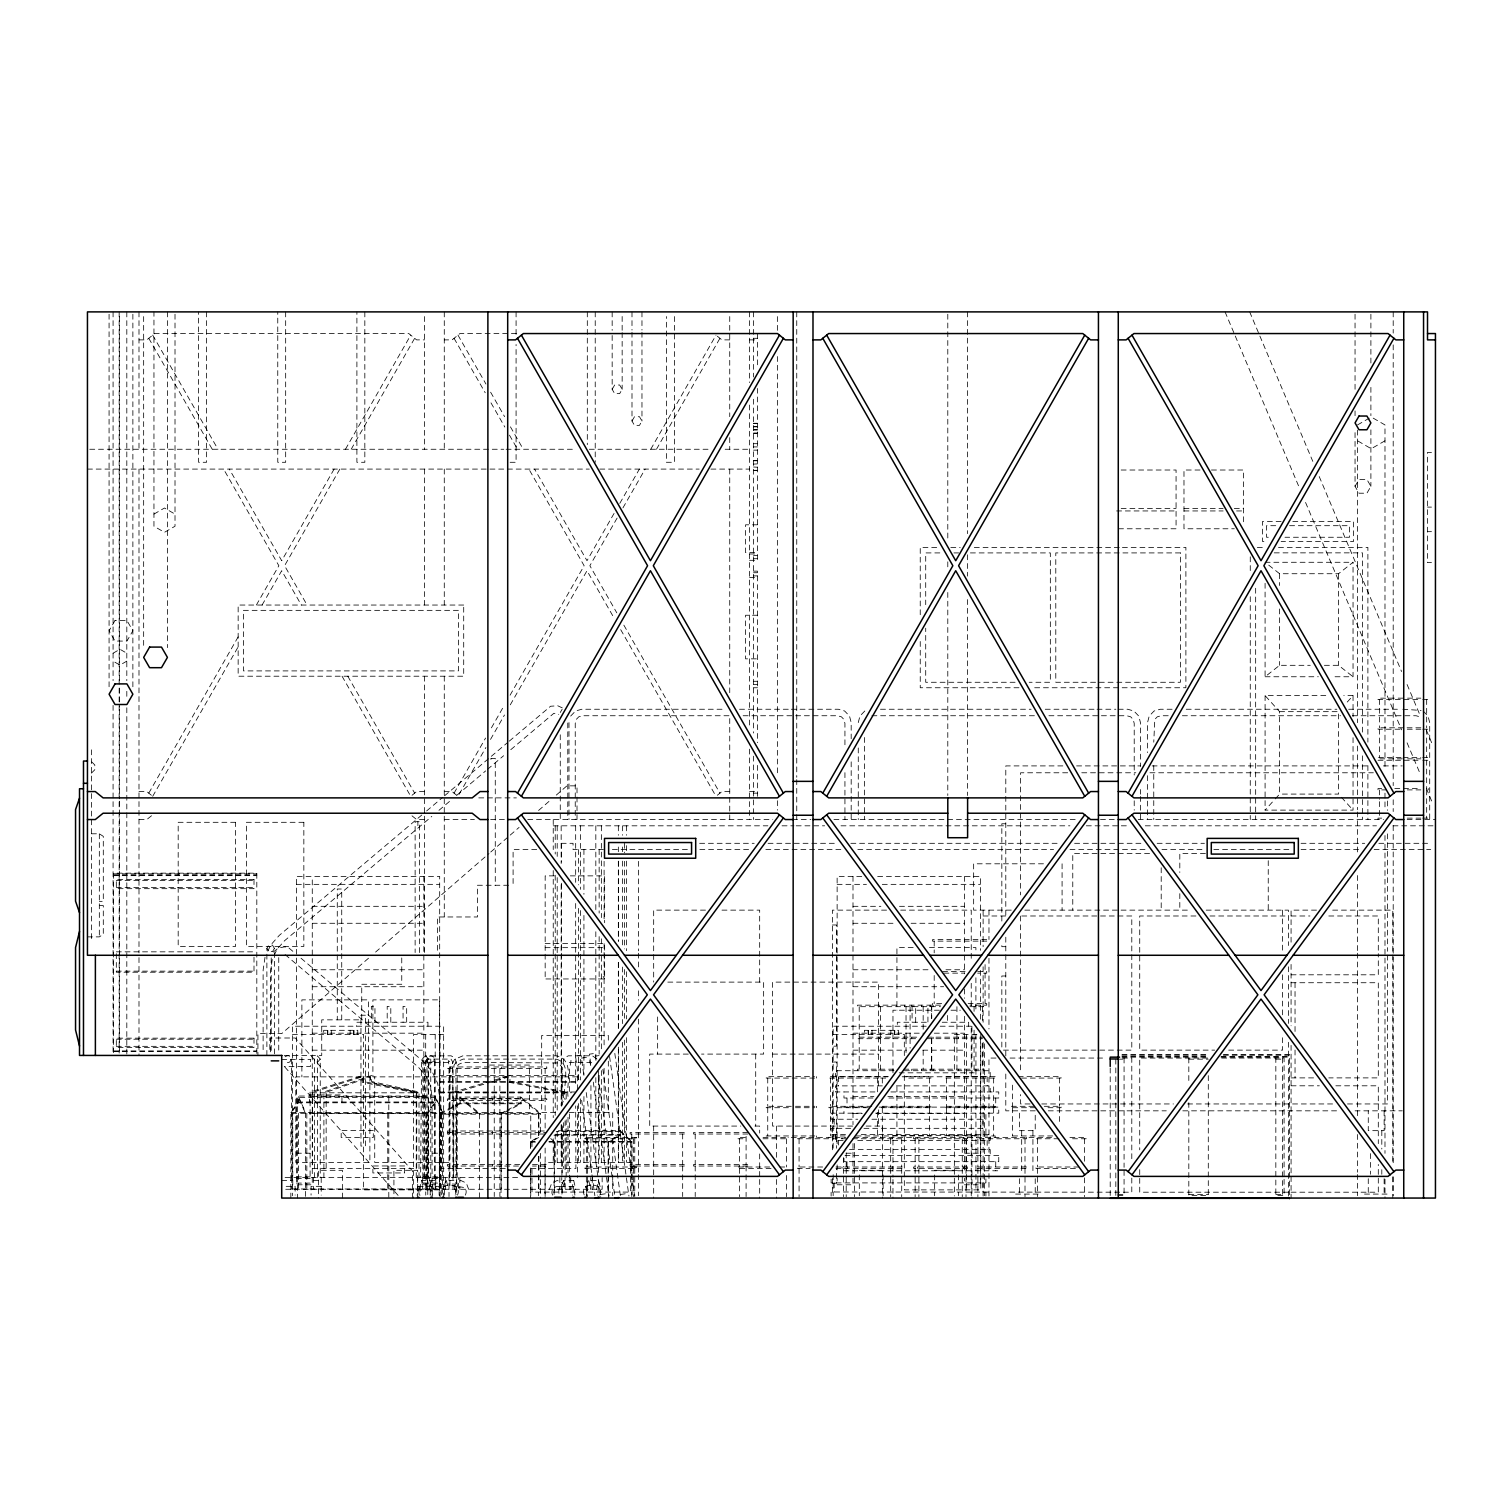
<?xml version="1.0" encoding="UTF-8"?>
<svg xmlns="http://www.w3.org/2000/svg" width="1511" height="1511" viewBox="0 0 1511 1511"><rect width="100%" height="100%" fill="white"/><g stroke="black" fill="none" stroke-linecap="round" stroke-linejoin="round"><path stroke-width="0.75" stroke-dasharray="5 3.75" d="M419.435 1189.27L421.456 1180.488L435.791 1180.488M419.303 1195.125L418.131 1186.343L416.979 1195.125M432.543 1195.125L431.372 1186.343L430.219 1195.125L430.219 1177.56M444.272 1195.125L444.989 1183.056L446.406 1180.488L456.341 1180.488L458.362 1189.27L458.362 1177.56M454.32 1189.27L456.341 1180.488M457.512 1195.125C463.31 1181.678 436.15 1181.678 441.93 1195.125M571.687 1189.27L573.708 1180.488L563.773 1180.488L562.338 1183.056L561.639 1195.125C564.547 1185.549 556.766 1184.756 559.297 1195.125M574.879 1195.125L574.048 1186.551L560.468 1186.343M586.589 1195.125L587.307 1183.056L588.742 1180.488L598.658 1180.488L600.698 1189.27M596.637 1189.27L598.658 1180.488M599.829 1195.125C605.628 1181.678 578.467 1181.678 584.266 1195.125M314.534 1177.56L314.534 1059.098L317.386 1055.811L320.238 1059.098L320.238 1177.56M320.238 1059.098L317.386 1062.384L314.534 1059.098M422.816 1177.56L422.816 1059.098L425.649 1055.811L428.501 1059.098L428.501 1177.56M428.501 1059.098L425.649 1062.384L422.816 1059.098M265.011 957.294L263.122 970.175L263.122 1053.129M272.263 959.466L270.62 970.723L270.62 1055.433M285.088 1056.775C292.832 1051.675 292.832 1066.52 285.088 1061.421M426.99 1177.56L426.99 1059.098C427.084 1054.791 434.431 1054.791 434.526 1059.098L434.526 1177.56M434.526 1059.098C434.431 1063.385 427.084 1063.385 426.99 1059.098L451.015 1059.098L452.658 1061.95L453.394 1177.56M858.267 722.579L859.929 716.063L864.802 711.001M465.331 1195.125C470.412 1184.322 451.203 1184.322 456.303 1195.125M549.437 1189.27L551.723 1183.056L557.257 1180.488L562.791 1183.056L565.076 1189.27L565.076 1177.56M267.825 951.212L270.658 945.112L279.289 935.366L424.818 812.465M274.171 955.386L277.004 949.267L284.54 940.749L431.787 816.412M148.777 793.143L238.152 636.886M256.36 605.042L278.855 565.718L223.59 469.09M334.12 469.09L281.707 560.713L229.313 469.09M345.452 449.258L410.728 335.14M152.705 796.297L238.152 646.897M262.083 605.042L281.707 570.724L301.35 605.042M339.843 469.09L284.578 565.718L307.073 605.042M351.194 449.258L414.656 338.294M454.055 793.143L485.579 738.048M491.415 727.849L504.24 705.391M510.076 695.192L584.134 565.718L528.869 469.09M614.052 513.438L587.005 560.713L534.592 469.09M619.812 503.352L639.399 469.09M650.75 449.258L716.025 335.14M459.136 794.276L485.881 747.529M490.527 739.408L504.466 715.005M510.284 704.844L587.005 570.724L613.73 617.47M617.111 518.065L589.857 565.718L616.809 612.843M622.948 507.866L645.14 469.09M656.473 449.258L719.935 338.294M266.88 1055.433L266.88 948.379L268.75 945.13L272.509 945.13L274.379 948.379L274.379 1055.433M274.379 948.379L272.509 951.628L268.75 951.628L266.88 948.379M612.163 389.309L614.656 385.003L619.661 385.003L622.154 389.309L619.661 393.634L614.656 393.634L612.163 389.309L612.163 332.59M631.995 421.04L634.488 416.715L639.474 416.715L641.967 421.04L639.474 425.365L634.488 425.365L631.995 421.04L631.995 332.288M560.26 712.493L562.149 709.245M545.169 943.431L604.646 943.431L604.646 978.958L545.169 978.958L546.661 976.37M1355.046 486.334L1359.012 479.478L1366.926 479.478L1370.893 486.334L1366.926 493.209L1359.012 493.209L1355.046 486.334L1355.046 429.804M290.849 1198.053L290.849 1112.493L298.215 1101.991L298.215 1096.042L305.581 1112.493L305.581 1198.053M427.915 1113.305L435.281 1102.784L435.281 1097.364L297.573 1097.364M1347.245 702.048L1353.044 695.627L1343.789 695.627M1353.044 737.689L1353.044 810.123L1265.085 810.123L1273.792 800.49M1275.246 798.903L1279.609 794.087L1279.609 711.662L1265.085 695.627L1327.583 695.627M570.667 716.063L575.54 711.001L581.792 709.245L725.393 709.245M273.264 952.062L278.213 948.077L284.446 946.868L288.412 947.567L293.814 952.138M91.415 773.141L94.796 769.76L94.796 764.963L91.415 761.582M490.811 759.259L491.755 758.39M368.514 958.22L281.707 1033.618L257.928 1033.618L257.928 1055.433M375.597 952.062L488.978 853.564M490.754 852.015L508.451 836.641M510.227 835.092L519.085 827.405M538.577 810.463L549.211 801.227M556.294 795.088L566.927 785.852L577.013 785.852L577.013 794.824M426.612 810.954L442.78 797.298M444.574 795.768L489.507 757.842M491.302 756.312L507.469 742.656M509.264 741.145L550.59 706.241L557.748 705.769L563.509 708.451M438.964 810.33L449.73 801.246M456.926 795.183L485.654 770.912M487.449 769.401L503.597 755.746M510.775 749.683L553.876 713.286L558.768 714.344M151.516 815.751L146.813 819.548L138.993 819.548M412.05 795.258L416.602 791.556L424.44 791.556M717.328 795.258L721.899 791.556L729.737 791.556M1268.73 565.133L1279.609 573.727L1338.538 573.727L1353.044 562.281L1353.044 676.758L1332.211 676.758M1265.085 583.303L1265.085 676.758L1279.609 665.312L1310.245 665.312M427.027 1059.098L425.29 1061.912L424.383 1068.957L424.383 1177.56M87.449 936.877L99.329 936.877L103.296 934.289L103.296 905.58L99.329 905.58M530.531 1148.643L530.531 1141.598L538.388 1136.971M538.596 1137.5L530.739 1142.127L535.366 1142.127M558.352 1130.738L620.247 1130.738L620.247 1134.648L608.461 1141.598L608.461 1198.053M608.669 1142.127L620.454 1135.177L620.454 1131.607L556.275 1131.607M153.952 514.099L164.472 508.017L175.012 514.099M113.079 653.224L119.936 649.258L126.811 653.224M126.811 661.138L119.936 665.104L113.079 661.138M1357.52 424.931L1369.287 418.15M1384.983 440.796L1371.251 448.729L1357.52 440.796M456.341 1186.343L455.17 1195.125M573.708 1186.343L572.537 1195.125M598.658 1186.343L597.506 1195.125M440.079 1113.361L459.835 1102.954L520.785 1102.954L520.785 1097.062L459.835 1097.062L459.835 1102.954M460.194 1103.748L440.438 1114.155L540.201 1114.155L521.144 1098.365L460.194 1098.365L460.194 1103.748L521.144 1103.748L521.144 1098.365M504.976 1111.284L501.029 1113.361L501.029 1198.053M506.959 1110.226L520.785 1102.954M505.335 1112.077L521.144 1103.748M507.715 1076.21L453.753 1092L453.753 1177.56M508.961 1076.852L454.773 1092.812M581.452 1058.116L589.8 1056.945M595.353 1056.095L599.055 1055.585M600.377 1194.502L608.725 1193.35M620.228 1194.502L628.557 1193.35M516.403 333.553L459.93 333.553L452.11 339.881L444.272 339.881M753.517 338.294L757.483 338.294M138.993 339.881L146.813 339.881L154.651 333.553L408.782 333.553L416.602 339.881L424.44 339.881M729.737 339.881L721.899 339.881L717.328 336.197M749.55 339.881L757.483 339.881M753.517 423.269L757.483 423.269M753.517 423.514L757.483 423.514M753.517 426.612L757.483 426.612M753.517 426.857L757.483 426.857M753.517 429.728L757.483 429.728M753.517 429.974L757.483 429.974M753.517 433.071L757.483 433.071M753.517 433.317L757.483 433.317M753.517 443.686L757.483 443.686M753.517 446.916L757.483 446.916M89.753 449.258L503.786 449.258M506.091 449.258L575.804 449.258M589.271 449.258L709.622 449.258M725.148 449.258L749.55 449.258M753.517 450.146L757.483 450.146M1431.484 452.375L1427.517 452.375L1427.517 562.621L1431.484 562.621M753.517 460.534L757.483 460.534M753.517 460.779L757.483 460.779M510.132 462.29L516.082 462.29L516.082 344.489M753.517 464.123L757.483 463.877M753.517 466.993L757.483 467.239M87.449 469.09L589.328 469.09M599.81 469.09L699.177 469.09M710.925 469.09L749.55 469.09M1121.162 470.015L1176.068 470.015L1176.068 528.774L1116.591 528.774M1199.998 470.015L1183.982 470.015L1183.982 528.774L1234.317 528.774M1211.444 470.015L1243.459 470.015L1243.459 524.317M753.517 470.318L757.483 470.318M753.517 470.582L757.483 470.582M1427.517 507.11L1431.484 507.11M1121.162 508.527L1176.068 508.527M1183.982 508.527L1223.136 508.527M1234.317 508.527L1243.459 508.527M1116.591 510.945L1176.068 510.945M1183.982 510.945L1223.136 510.945M1236.602 510.945L1243.459 510.945M1281.12 521.559L1262.422 521.559L1262.422 541.391L1267.087 541.391M1292.812 521.559L1353.61 521.559L1353.61 541.391L1281.12 541.391M757.483 524.808L745.584 524.808L745.584 552.554L757.483 552.554M1275.756 525.696L1266.558 525.696L1266.558 537.255L1271.167 537.255M1289.582 525.696L1349.474 525.696L1349.474 537.255L1284.973 537.255M1427.517 531.664L1431.484 531.664M936.707 547.435L920.237 547.435L920.237 615.26M950.797 547.435L960.203 547.435M974.312 547.435L1120.067 547.435M1122.409 547.435L1185.889 547.435L1185.889 687.751L1033.09 687.751M1257.322 547.435L1264.367 547.435M1278.495 547.435L1367.889 547.435L1367.889 742.128M1274.245 552.856L1362.469 552.856L1362.469 732.212M939.823 552.913L925.714 552.913L925.714 604.664M953.932 552.913L958.635 552.913M970.402 552.913L1050.334 552.913L1050.334 682.273L1029.18 682.273M749.55 553.97L757.483 553.97M753.517 555.538L757.483 555.538M753.517 558.711L757.483 558.711M749.55 560.298L757.483 560.298L757.483 388.478M1265.085 562.281L1353.044 562.281M753.517 571.139L757.483 571.139L757.483 742.656M753.517 572.726L757.483 572.726M753.517 575.899L757.483 575.899M749.55 577.466L757.483 577.466M757.483 615.241L745.584 615.241L745.584 658.853L757.483 658.853M1324.391 665.312L1338.538 665.312L1353.044 676.758M1265.085 676.758L1318.329 676.758M753.517 681.291L757.483 681.291M1015.071 682.273L925.714 682.273L925.714 628.179M753.517 684.521L757.483 684.521M753.517 687.751L757.483 687.751M1018.981 687.751L920.237 687.751L920.237 640.985M1403.115 698.158L1378.013 698.158L1378.013 699.555L1420.85 699.555M1407.553 698.158L1420.85 698.158M1422.701 699.555L1428.216 699.555L1428.216 698.158M739.521 709.245L788.95 709.245M791.311 709.245L838.378 709.245L844.63 711.001L849.503 716.063L851.184 722.579L851.184 738.747M880.479 709.245L1031.125 709.245M1045.253 709.245L1094.701 709.245M1097.043 709.245L1115.873 709.245M1118.234 709.245L1127.659 709.245L1133.892 711.001L1138.765 716.063L1140.446 722.579L1140.446 766.436M1172.083 709.245L1160.316 709.245L1154.083 711.001L1149.21 716.063L1147.529 722.579L1147.529 752.591M1186.211 709.245L1336.876 709.245M1348.643 709.245L1400.433 709.245M1402.794 709.245L1421.077 710.416M1279.609 711.662L1338.538 711.662L1338.538 794.087L1279.609 794.087M728.963 715.742L582.604 715.742L578.77 716.818L576.258 719.425L575.238 723.429L575.238 819.548M743.129 715.742L837.566 715.742L841.4 716.818L843.912 719.425L844.932 723.429L844.932 746.868M871.885 715.742L1034.771 715.742M1048.917 715.742L1126.828 715.742L1130.662 716.818L1133.174 719.425L1134.213 723.429L1134.213 775.011M1168.23 715.742L1161.147 715.742L1157.294 716.818L1154.801 719.425L1153.762 742.184M1182.395 715.742L1340.559 715.742M1352.364 715.742L1416.09 715.742L1419.924 716.818M1420.85 727.792L1378.013 727.792L1378.013 729.209L1403.115 729.209M1407.27 729.209L1420.85 729.209M1422.701 729.209L1428.216 729.209L1428.216 727.792M1401.037 757.427L1378.013 757.427L1378.013 758.843L1403.115 758.843M1403.115 757.427L1420.85 757.427M1422.701 757.427L1428.216 757.427L1428.216 760.26L1422.701 760.26M490.811 758.39L495.268 758.39L495.268 885.257M1407.553 758.843L1420.85 758.843M1378.013 760.26L1420.85 760.26M1062.8 765.907L1005.797 765.907L1005.797 916.535M1076.606 765.907L1140.597 765.907M1152.119 765.907L1369.268 765.907M1383.396 765.907L1402.265 765.907M1067.654 772.782L1020.624 772.782L1020.624 894.928M1081.763 772.782L1135.838 772.782M1149.947 772.782L1373.348 772.782M1381.696 788.496L1378.013 788.496L1378.013 789.894L1386.456 789.894M1394.785 788.496L1420.85 788.496M1407.27 789.894L1420.85 789.894M138.993 791.556L146.813 791.556L151.383 795.258M444.272 791.556L452.11 791.556L456.681 795.258M749.55 791.556L757.483 791.556M753.517 793.143L757.483 793.143M478.76 797.884L516.403 797.884M1381.696 818.131L1378.013 818.131L1378.013 819.548M1407.27 818.131L1420.85 818.131M1422.701 818.131L1428.216 818.131L1428.216 819.548M424.44 819.548L416.602 819.548L411.917 815.751M444.272 819.548L474.397 819.548M490.641 819.548L504.542 819.548M527.736 819.548L772.744 819.548M792.501 819.548L810.859 819.548M833.94 819.548L1076.909 819.548M1100.48 819.548L1117.007 819.548M1138.236 819.548L1383.547 819.548M1407.138 819.548L1435.45 819.548M1005.797 823.778L1001.831 823.778L1001.831 921.786M553.234 825.818L767.89 825.818M782.037 825.818L793.974 825.818M796.184 825.818L824.647 825.818M841.004 825.818L1069.901 825.818M1086.333 825.818L1128.868 825.818M1145.3 825.818L1376.483 825.818M1392.991 825.818L1435.45 825.818M91.415 833.789L99.329 833.789L103.296 836.357L103.296 901.349L99.329 901.349M561.167 843.308L573.047 843.308L573.047 849.579L603.456 849.579M699.65 843.308L754.197 843.308M768.041 843.308L836.716 843.308M850.844 843.308L1060.646 843.308M1074.623 843.308L1143.147 843.308M1157.162 843.308L1204.437 843.308M1301.028 843.308L1364.735 843.308M1378.844 843.308L1430.728 843.308M536.707 849.579L513.098 849.579L513.098 885.257M612.389 849.579L690.565 849.579M699.839 849.579L749.494 849.579M765.85 849.579L841.419 849.579M857.814 849.579L1053.583 849.579M1069.996 849.579L1145.508 849.579M1161.959 849.579L1204.437 849.579M1213.824 849.579L1291.659 849.579M1301.065 849.579L1360.013 849.579M1374.141 849.579L1430.728 849.579M1149.569 853.621L1072.772 853.621L1072.772 910.132M1205.419 853.621L1179.808 853.621L1179.808 872.451M1043.459 863.801L973.651 863.801L973.651 910.132L1011.293 910.132M113.495 873.849L256.813 873.849M113.495 874.926L256.813 874.926M113.495 875.643L256.813 875.643M554.329 875.87L545.169 875.87L545.169 978.958M570.327 875.87L604.646 875.87L604.646 922.73M861.742 876.418L837.132 876.418L837.132 1143.808M877.664 876.418L980.412 876.418L980.412 950.325M116.309 880.497L253.999 880.497M296.402 884.351L439.682 884.351M837.132 884.351L866.445 884.351M882.273 884.351L980.412 884.351M508.64 885.257L477.438 885.257L477.438 916.969L437.416 916.969L437.416 952.553M116.309 887.599L253.999 887.599M312.267 906.317L423.835 906.317M852.997 906.317L880.894 906.317M899.479 906.317L964.566 906.317M705.486 910.132L653.677 910.132L653.677 982.112M721.975 910.132L759.674 910.132L759.674 982.112M886.56 910.132L832.467 910.132L832.467 1153.214M900.669 910.132L971.233 910.132L971.233 962.054M1024.836 910.132L1189.78 910.132M1206.212 910.132L1288.411 910.132L1288.411 945.527M1316.497 910.132L1291.074 910.132L1291.074 943.166M1332.683 910.132L1392.802 910.132L1392.802 1162.658M983.113 915.987L1007.705 915.987M1021.757 915.987L1131.796 915.987L1131.796 1050.126L1003.021 1050.126M1195.919 915.987L1139.728 915.987L1139.728 1050.126L1214.655 1050.126M1209.971 915.987L1288.411 915.987M1291.074 915.987L1309.924 915.987M1328.792 915.987L1378.296 915.987L1378.296 951.269M312.267 923.278L423.835 923.278M852.997 923.278L894.833 923.278M911.095 923.278L964.566 923.278M832.467 924.978L836.433 924.978L836.433 1046.16L832.467 1046.16M1005.797 946.679L1001.831 946.679L1001.831 942.033M913.192 947.605L896.93 947.605L896.93 1010.217M929.454 947.605L975.898 947.605L975.898 952.232M545.169 947.661L604.646 947.661M116.309 951.836L253.999 951.836M312.267 969.76L423.835 969.76M852.997 969.76L929.699 969.76M945.962 969.76L964.566 969.76M116.309 971.139L253.999 971.139M942.6 971.63L966.039 971.63M977.636 971.63L986.74 971.63L986.74 973.141L977.636 973.141M943.903 973.141L964.15 973.141M1291.074 974.803L1378.296 974.803L1378.296 953.63M1005.797 975.993L1001.831 975.993L1001.831 1049.163M667.805 982.112L763.641 982.112L763.641 1054.092L701.52 1054.092M1291.074 982.736L1378.296 982.736L1378.296 1077.891L1328.792 1077.891M312.267 986.721L423.835 986.721M852.997 986.721L943.638 986.721M941.655 1003.644L932.533 1003.644L932.533 1005.155M968.154 1003.644L986.74 1003.644L986.74 1005.155L969.949 1005.155M940.484 1005.155L857.549 1005.155L857.549 1006.685L940.484 1006.685M969.949 1006.685L984.284 1006.685L984.284 1005.155M939.408 1010.217L892.963 1010.217L892.963 1072.829M951.023 1010.217L960.316 1010.217M926.356 1022.248L897.307 1022.248L897.307 1026.215M942.222 1022.248L968.664 1022.248L968.664 1026.215M926.224 1026.215L833.165 1026.215L833.165 1151.306M940.182 1026.215L971.365 1026.215M312.267 1033.184L423.835 1033.184M852.997 1033.184L920.407 1033.184M934.346 1033.184L964.566 1033.184M292.435 1034.393L363.584 1034.393L363.584 1189.875L440.06 1189.875M443.648 1034.393L413.617 1034.393L413.617 1198.053M833.165 1034.393L904.315 1034.393L904.315 1055.603M976.88 1034.393L954.348 1034.393L954.348 1196.013M916.705 1037.169L857.549 1037.169L857.549 1038.699L916.705 1038.699M927.206 1037.169L984.284 1037.169M927.206 1038.699L982.622 1038.699M116.309 1039.228L253.999 1039.228M116.309 1046.33L253.999 1046.33M312.267 1050.164L423.835 1050.164M852.997 1050.164L906.449 1050.164M922.73 1050.164L964.566 1050.164M1228.707 1050.126L1282.556 1050.126L1282.556 1036.017M113.495 1050.919L256.813 1050.919M113.495 1051.637L256.813 1051.637M688.26 1054.092L649.711 1054.092L649.711 1126.073L740.824 1126.073M772.612 1054.092L878.609 1054.092M1121.993 1054.451L1209.253 1054.451M1223.4 1054.451L1289.431 1054.451L1289.431 1199.111M1121.993 1055.226L1209.253 1055.226M1223.4 1055.226L1289.431 1055.226M284.238 1055.433L321.73 1055.433L321.73 1019.849L361.733 1019.849L361.733 984.265L401.756 984.265L401.756 957.086M1121.993 1056.378L1209.253 1056.378M1221.039 1056.378L1289.431 1056.378M1121.993 1057.152L1209.253 1057.152M1221.039 1057.152L1289.431 1057.152M995.995 1058.059L988.968 1058.059L988.968 1198.053M1010.047 1058.059L1106.052 1058.059M1122.427 1058.059L1131.796 1058.059L1131.796 1159.258M1207.629 1058.059L1139.728 1058.059L1139.728 1149.852M1221.681 1058.059L1284.086 1058.002L1284.086 1195.56L1275.832 1195.56L1275.832 1058.002M1117.876 1059.154L1124.071 1059.154M1188.817 1059.154L1208.29 1059.154M1275.832 1059.154L1284.086 1059.154M281.707 1059.4L310.624 1059.4L310.624 1066.388L284.295 1066.388M832.467 1062.025L836.433 1062.025L836.433 1148.247M489.526 1065.066L529.417 1065.066L529.417 1112.493M489.356 1066.955L447.35 1066.955L447.35 1068.485L546.793 1068.485L546.793 1066.955L492.586 1066.955L492.586 1068.485M893.643 1069.184L857.549 1069.184L857.549 1070.713M903.824 1069.184L984.284 1069.184M894.04 1070.713L835.413 1070.713L835.413 1076.776L888.015 1076.776M904.39 1070.713L990.196 1070.713L990.196 1076.776L902.18 1076.776M899.253 1072.829L975.898 1072.829M791.292 1076.663L766.19 1076.663L766.19 1078.08L814.845 1078.08M795.73 1076.663L814.542 1076.663M888.128 1076.663L880.762 1076.663L880.762 1078.08L888.128 1078.08M905.863 1076.663L930.965 1076.663L930.965 1078.08L905.863 1078.08M1018.225 1076.663L1061.062 1076.663L1061.062 1078.08L1019.321 1078.08M577.523 1076.852L372.896 1076.871L372.896 999.866L439.569 999.866L439.569 1076.871M1291.074 1077.891L1314.646 1077.891M439.323 1081.479L577.523 1081.479M439.323 1082.292L577.523 1082.292M1291.074 1085.805L1319.349 1085.805M1335.856 1085.805L1378.296 1085.805L1378.296 1143.638M882.311 1085.88L835.413 1085.88L835.413 1091.943L876.814 1091.943M896.382 1085.88L990.196 1085.88L990.196 1091.943M439.323 1092L575.181 1092M890.886 1091.943L998.752 1091.943L998.752 1098.006L887.127 1098.006M439.323 1092.717L570.497 1092.717M439.323 1092.812L571.271 1092.812M312.267 1096.627L423.835 1096.627M852.997 1096.627L873.906 1096.627M887.864 1096.627L964.566 1096.627M872.98 1098.006L843.969 1098.006L843.969 1091.943M297.573 1101.991L435.149 1101.991L427.783 1112.493L427.783 1198.053M297.573 1102.784L435.281 1102.784M1030.03 1103.955L1020.624 1103.955L1020.624 1094.55M1041.778 1103.955L1173.461 1103.955M1187.57 1103.955L1333.363 1103.955M1347.491 1103.955L1387.457 1103.955L1387.457 953.63M791.292 1106.298L766.19 1106.298L766.19 1107.714L791.292 1107.714M795.466 1106.298L814.845 1106.298M871.771 1106.298L828.935 1106.298L828.935 1107.714L869.562 1107.714M1033.883 1106.298L1010.878 1106.298L1010.878 1107.714L1035.979 1107.714M1044.29 1106.298L1061.062 1106.298L1061.062 1107.714L1046.386 1107.714M865.897 1107.11L843.969 1107.11L843.969 1113.173M879.156 1107.11L998.752 1107.11L998.752 1113.173L875.681 1113.173M795.466 1107.714L814.845 1107.714M1035.224 1110.831L1005.797 1110.831L1005.797 1073.301M1048.275 1110.831L1166.284 1110.831M1182.792 1110.831L1338.557 1110.831M1355.065 1110.831L1402.265 1110.831M290.849 1112.493L442.515 1112.493L442.515 1198.053M555.462 1112.493L538.634 1112.493L538.634 1135.63M569.25 1112.493L612.71 1112.493L612.71 1172.63M861.61 1113.173L831.126 1113.173L831.126 1119.235L857.757 1119.235M540.541 1132.173L540.541 1113.361L290.981 1113.305L298.347 1102.784L298.347 1097.364L305.449 1113.305M312.267 1113.588L423.835 1113.588M852.997 1113.588L862.29 1113.588M876.229 1113.588L964.566 1113.588M871.923 1119.235L985.909 1119.235L985.909 1113.173M754.952 1126.073L759.674 1126.073L759.674 1133.042M852.695 1126.073L772.612 1126.073L772.612 982.112L878.609 982.112L878.609 1088.921M866.086 1126.073L882.575 1126.073L882.575 1177.163M850.674 1128.32L831.126 1128.32L831.126 1134.383L847.142 1134.383M863.952 1128.32L985.909 1128.32L985.909 1134.383M447.35 1132.513L546.793 1132.513M747.756 1132.513L693.549 1132.513L693.549 1134.024L747.756 1134.024M544.81 1134.024L447.35 1134.024L447.35 1130.983L545.131 1130.983L545.131 1100.499M861.213 1134.383L990.196 1134.383L990.196 1140.446L856.51 1140.446M556.067 1134.648L620.247 1134.648M553.989 1135.177L620.454 1135.177M975.898 1135.441L892.963 1135.441L892.963 1177.182M814.845 1135.951L766.19 1135.951L766.19 1137.367M845.159 1135.951L828.935 1135.951L828.935 1137.367M856.114 1135.951L879.119 1135.951L879.119 1137.367M1052.619 1135.951L1010.878 1135.951L1010.878 1137.367M745.301 1137.367L737.954 1137.367L737.954 1138.765L746.377 1138.765M763.036 1137.367L789.082 1137.367M791.292 1137.367L845.896 1137.367M854.036 1137.367L1054.395 1137.367M1069.92 1137.367L1086.145 1137.367L1086.145 1138.765L1069.372 1138.765M763.036 1138.765L788.138 1138.765L788.138 1137.367M846.198 1138.765L797.544 1138.765L797.544 1137.367M852.544 1138.765L903.238 1138.765L903.238 1137.367M1058.965 1138.765L1035.942 1138.765L1035.942 1137.367M843.157 1140.446L835.413 1140.446L835.413 1134.383M530.531 1141.598L535.121 1141.598M548.871 1141.598L632.014 1141.598L632.014 1198.053M549.079 1142.127L631.806 1142.127M849.484 1149.55L990.196 1149.55L990.196 1155.613M296.402 1153.214L312.267 1153.214M423.835 1153.214L439.682 1153.214M846.198 1153.214L852.997 1153.214M964.566 1153.214L980.412 1153.214M448.786 1162.431L374.728 1162.431L374.728 1076.871M632.259 1162.375L545.037 1162.375L545.037 1198.053M519.69 1164.528L447.35 1164.528L447.35 1166.039L519.69 1166.039M532.476 1164.528L546.793 1164.528L546.793 1166.039L532.476 1166.039M769.685 1167.002L737.954 1167.002L737.954 1168.419L771.365 1168.419M779.695 1167.002L788.138 1167.002M822.645 1167.002L797.544 1167.002L797.544 1168.419L810.142 1168.419M835.942 1167.002L903.238 1167.002L903.238 1168.419L835.942 1168.419M1078.797 1167.002L1035.942 1167.002L1035.942 1168.419L1078.797 1168.419M505.316 1168.494L440.929 1168.494L440.929 1092.812M530.928 1168.494L575.918 1168.494L575.672 1105.901M859.306 1170.307L883.104 1170.307M934.648 1170.307L958.427 1170.307M843.969 1170.779L998.752 1170.779M296.402 1176.88L312.267 1176.88M423.835 1176.88L439.682 1176.88M285.088 1177.56L520.351 1177.56M296.402 1178.58L312.267 1178.58M423.835 1178.58L439.682 1178.58M281.707 1180.488L291.755 1180.488M313.589 1180.488L321.201 1180.488M296.402 1183.094L312.267 1183.094M423.835 1183.094L439.682 1183.094M832.467 1183.207L836.433 1183.207L836.433 1169.231M286.183 1186.343L295.117 1186.343L295.117 1195.125M321.201 1186.343L311.058 1186.343L311.058 1195.125M418.131 1186.343L439.134 1186.343L439.134 1195.125M285.73 1189.27L602.152 1189.27L602.152 1177.56M1288.411 1192.198L1139.728 1192.198L1139.728 1168.664M1291.074 1192.198L1378.296 1192.198L1378.296 1164.452M1015.619 1194.087L1038.982 1194.087M1364.527 1194.087L1387.872 1194.087M1117.876 1194.408L1124.071 1194.408M1188.817 1194.408L1208.29 1194.408M1275.832 1194.408L1284.086 1194.408M1117.876 1195.56L1124.071 1195.56L1124.071 1169.684M508.961 1082.292L565.171 1092.812M415.298 1092.812L362.224 1082.292L362.224 1076.852L311.058 1092.812L418.169 1092.812L370.611 1082.292L370.611 1076.852L324.752 1092.812M585.418 1186.343L586.589 1189.27M443.101 1186.343L444.272 1189.27M1373.216 418.15L1384.983 424.931L1384.983 769.741M520.785 1097.062L540.541 1113.361M459.835 1097.062L479.61 1113.361L479.61 1198.053M460.194 1098.365L479.251 1114.155M301.01 958.22L423.401 1061.572L432.033 1071.318L437.699 1083.5L439.569 1096.382L439.569 1195.749M285.126 954.612L418.15 1066.955L425.686 1075.473L430.427 1085.672L432.07 1096.929L432.07 1198.053M620.247 1130.738L632.014 1141.598M620.454 1131.607L631.806 1142.07M550.722 1138.482L554.103 1141.598L554.103 1195.711M1423.154 711.001L1428.027 716.063L1429.708 722.579L1429.708 819.548M1341.428 797.298L1353.044 810.123M284.805 1066.974L400.434 1198.053M603.153 976.37L604.646 978.958M457.984 335.14L485.956 384.04M490.622 392.199L504.598 416.658M510.435 426.839L523.259 449.258M623.854 625.138L719.935 793.143M454.055 338.294L485.22 392.766M490.981 402.851L504.844 427.065M509.453 435.13L517.536 449.258M620.7 629.653L714.854 794.276M152.705 335.14L217.962 449.258M347.776 676.21L414.656 793.143M148.777 338.294L212.239 449.258M342.053 676.21L409.575 794.276M588.742 1180.488L590.763 1189.27L590.763 1177.56M573.708 1180.488L575.729 1189.27M563.773 1180.488L565.794 1189.27M446.406 1180.488L448.427 1189.27M421.456 1180.488L423.477 1189.27M442.515 1112.493L435.149 1096.042L297.573 1096.042L297.573 1198.053M435.281 1097.364L442.383 1113.305M1249.673 311.889L1312.813 461.384M1319.216 476.551L1401.585 671.526M1407.081 684.521L1419.887 714.873M1426.29 730.021L1431.786 743.015M1225.062 311.889L1299.158 487.297M1305.561 502.464L1401.604 729.851M1407.081 742.826L1419.906 773.16M1426.308 788.308L1431.786 801.302M596.883 1059.022L592.406 1055.811L568.268 1055.811L564.056 1058.248L561.922 1068.825L561.922 1105.844M552.743 1195.125C548.984 1189.289 558.447 1182.452 561.771 1189.27L561.752 1177.56M468.637 1189.27L466.332 1183.056L460.817 1180.488L455.283 1183.056L452.998 1189.27L452.998 1068.957L454.15 1065.085L456.435 1061.912L463.159 1059.098L555.84 1059.098C573.368 1062.951 561.658 1088.014 565.076 1099.649M590.725 1065.519L589.554 1060.646L592.255 1062.384L568.419 1062.384L571.082 1060.628L569.496 1069.108L569.496 1095.041M614.807 1053.394L634.507 1195.352M609.575 1056.491L628.954 1196.126M602.851 1069.297L620.605 1197.298M595.938 1060.382L594.975 1053.394L589.403 1054.168L591.084 1066.199M598.205 1076.663L614.731 1195.73M593.294 1082.103L609.103 1196.126M583.699 1074.283L581.074 1055.32L575.502 1056.095L579.053 1081.706M586.23 1092.566L600.774 1197.298M581.641 1100.31L591.651 1172.46M591.972 1174.784L594.881 1195.73M433.411 1189.27L431.372 1180.488L429.351 1189.27L429.351 1177.56M1428.216 788.496L1428.216 789.894M1426.667 699.555L1426.667 727.792M1426.667 729.209L1426.667 757.427M1426.667 760.26L1426.667 788.496M1426.667 789.894L1426.667 818.131M1393.199 311.889L1393.199 333.1M1393.199 344.886L1393.199 785.607M1393.199 799.753L1393.199 811.539M1393.199 825.686L1393.199 1162.715M1393.199 1176.842L1393.199 1195.711M1392.802 1176.823L1392.802 1198.053M1387.457 800.981L1387.457 810.368M1387.457 833.864L1387.457 951.288M1384.983 793.124L1384.983 809.745M1384.983 835.507L1384.983 1153.346M1384.983 1179.222L1384.983 1198.053M1384.133 1110.831L1384.133 1130.662L1368.267 1130.662L1368.267 1110.831M1384.133 1178.674L1384.133 1194.087M1381.81 1130.662L1381.81 1149.021M1381.81 1169.684L1381.81 1174.274M1379.562 699.555L1379.562 727.792M1379.562 729.209L1379.562 757.427M1379.562 789.894L1379.562 799.319M1379.562 801.661L1379.562 818.131M1370.893 314.25L1370.893 363.773M1370.893 387.364L1370.893 415.657M1370.893 429.804L1370.893 486.334M1370.571 1153.611L1370.571 1174.274M1368.267 1178.674L1368.267 1194.087M1367.889 765.586L1367.889 819.548M1362.469 755.821L1362.469 819.548M1357.52 430.144L1357.52 722.674M1357.52 746.037L1357.52 809.745M1357.52 811.955L1357.52 854.452M1357.52 875.53L1357.52 950.948M1357.52 953.214L1357.52 1115.685M1357.52 1134.497L1357.52 1172.177M1357.52 1174.519L1357.52 1195.711M1355.046 314.25L1355.046 392.067M1355.046 410.935L1355.046 415.657M1353.044 695.627L1353.044 716.648M1338.538 573.727L1338.538 665.312M1295.04 982.736L1295.04 1031.465M1295.04 1050.032L1295.04 1077.891M1291.074 964.415L1291.074 1025.78M1291.074 1045.385L1291.074 1198.053M1288.411 966.776L1288.411 1023.419M1288.411 1042.288L1288.411 1198.053M1282.556 910.132L1282.556 951.288M1282.556 974.822L1282.556 1017.186M1282.556 1058.059L1282.556 1198.053M1279.609 573.727L1279.609 585.475M1279.609 608.952L1279.609 665.312M1268.239 860.684L1268.239 910.132M1265.085 695.627L1265.085 810.123M1255.66 588.251L1255.66 819.548M1250.258 556.822L1250.258 573.236M1250.258 596.694L1250.258 819.548M1208.29 1075.624L1208.29 1195.56L1188.817 1195.56L1188.817 1102.69M1188.817 1058.002L1188.817 1082.669M1179.808 893.643L1179.808 910.132M1161.203 867.748L1161.203 910.132M1153.762 765.624L1153.762 819.548M1147.529 775.672L1147.529 798.771M1147.529 801.076L1147.529 819.548M1140.446 789.535L1140.446 794.144M1140.446 796.467L1140.446 819.548M1134.213 800.792L1134.213 810.16M1131.796 1178.089L1131.796 1192.198L831.126 1191.99L831.126 1196.032M1124.071 1058.002L1124.071 1167.342M1115.817 1059.154L1115.817 1195.56M1110.207 1068.013L1110.207 1198.336M1084.596 1138.765L1084.596 1164.66M1084.596 1177.824L1084.596 1196.655M1062.082 863.801L1062.082 910.132M1059.532 1078.08L1059.532 1106.298M1059.532 1107.714L1059.532 1124.184M1037.49 1138.765L1037.49 1167.002M1037.49 1168.419L1037.49 1196.655M1035.224 1115.25L1035.224 1130.662L1019.377 1130.662L1019.377 1110.831M1035.224 1178.674L1035.224 1194.087M1032.92 1130.662L1032.92 1174.274M1026.536 1137.367L1026.536 1138.765L976.352 1138.765L976.352 1137.367M1025.006 1138.765L1025.006 1167.002M1025.006 1168.419L1025.006 1196.655M1021.682 1130.662L1021.682 1174.274M1020.624 916.063L1020.624 1073.414M1019.377 1178.674L1019.377 1194.087M1012.408 1085.125L1012.408 1106.298M1012.408 1107.714L1012.408 1135.951M1005.797 937.198L1005.797 1059.249M995.73 1098.006L995.73 1107.11M995.73 1161.676L995.73 1170.779M995.182 1137.367L995.182 1135.951L944.998 1135.951L944.998 1137.367M993.652 1078.08L993.652 1106.298M993.652 1107.714L993.652 1135.951M988.968 910.132L988.968 939.521M988.968 958.352L988.968 1028.953M987.155 1076.776L987.155 1085.88M987.155 1140.446L987.155 1149.55M985.909 1178.863L985.909 1182.905L831.126 1182.905L831.126 1176.842M985.909 1191.99L985.909 1196.032M985.078 964.585L985.078 971.63M985.078 973.141L985.078 1003.644M984.379 1043.742L984.379 1172.347M984.379 1174.519L984.379 1195.73M983.113 910.132L983.113 946.679M983.113 966.776L983.113 1022.229M983.113 1042.288L983.113 1198.053M982.887 1119.235L982.887 1128.32M982.887 1182.905L982.887 1191.99M982.622 1006.685L982.622 1020.756M982.622 1043.383L982.622 1069.184M980.79 1034.393L980.79 1189.875L904.315 1189.875L904.315 1074.453M980.412 970.402L980.412 1021.002M980.412 1037.981L980.412 1173.669M980.412 1178.24L980.412 1184.794L964.566 1184.794L964.566 1178.24M977.881 1138.765L977.881 1167.002M977.881 1168.419L977.881 1196.655M975.898 977.749L975.898 1010.217M975.936 1034.393L975.936 1189.875M975.709 1005.155L975.709 1006.685M975.709 1037.169L975.709 1038.699M975.709 1069.184L975.709 1070.713M974.066 1006.685L974.066 1011.369M974.066 1030.143L974.066 1037.169M974.066 1038.699L974.066 1069.184M971.932 1026.441L971.932 1072.829M971.932 1135.441L971.932 1177.182M971.932 1179.505L971.932 1198.053M971.233 983.302L971.233 1006.893M971.233 1028.141L971.233 1172.102M971.233 1174.463L971.233 1195.692M967.607 311.889L967.607 533.647M967.607 554.764L967.607 576.125M967.607 599.565L967.607 795.523M967.55 1137.367L967.55 1138.765L913.607 1138.765L913.607 1137.367M966.417 1034.393L966.417 1189.875M966.02 1138.765L966.02 1167.002M966.02 1168.419L966.02 1196.655M964.566 876.418L964.566 973.877M964.566 989.044L964.566 998.337M964.566 1016.299L964.566 1173.669M963.791 1137.367L963.791 1138.765M963.791 1167.002L963.791 1168.419M962.261 1138.765L962.261 1167.002M962.261 1168.419L962.261 1196.655M958.597 1037.169L958.597 1038.699M958.597 1069.184L958.597 1070.713M958.427 1174.935L958.427 1195.749M956.935 1006.685L956.935 1037.169M956.935 1038.699L956.935 1069.184M947.794 314.25L947.794 538.369M947.794 561.828L947.794 569.043M947.794 592.482L947.794 795.523M947.397 1015.449L947.397 1022.248M946.528 1078.08L946.528 1106.298M946.528 1107.714L946.528 1135.951M934.648 1174.935L934.648 1195.749M934.195 941.126L934.195 952.855M934.195 975.483L934.195 1003.644M933.156 1005.155L933.156 1006.685M933.156 1037.169L933.156 1038.699M933.156 1069.184L933.156 1070.713M931.739 1006.685L931.739 1018.414M931.739 1038.699L931.739 1069.184M931.513 1018.414L931.55 1006.383L927.924 1006.383L927.924 1022.248M931.513 1038.699L931.513 1069.184M930.965 1137.367L930.965 1135.951L880.762 1135.951L880.762 1137.367M930.077 1005.155L930.077 1006.685M930.077 1069.184L930.077 1070.713M929.416 1078.08L929.416 1106.298M929.416 1107.714L929.416 1135.951M923.164 1006.685L923.164 1034.827M923.164 1050.428L923.164 1069.184M921.502 1005.155L921.502 1006.685M921.502 1069.184L921.502 1070.713M918.896 1138.765L918.896 1167.002M918.896 1168.419L918.896 1196.655M917.366 1137.367L917.366 1138.765M917.366 1167.002L917.366 1168.419M915.685 1022.248L915.685 1006.383L912.077 1006.383L912.077 1022.248M915.137 1138.765L915.137 1167.002M915.137 1168.419L915.137 1196.655M911.756 1005.155L911.756 1006.685M911.756 1037.169L911.756 1038.699M911.756 1069.184L911.756 1070.713M910.094 1006.685L910.094 1037.169M910.094 1038.699L910.094 1048.086M906.033 1006.685L906.033 1037.169M906.033 1038.699L906.033 1052.77M904.39 1005.155L904.39 1006.685M901.708 1138.765L901.708 1167.002M901.708 1168.419L901.708 1196.655M898.497 1034.393L898.497 1030.313L864.405 1030.313L864.405 1034.393M896.93 1086.749L896.93 1135.441M894.776 1030.313L894.776 1034.393M894.323 1030.313L894.323 1034.393M892.963 1179.505L892.963 1198.053M892.227 1137.367L892.227 1138.765M892.227 1167.002L892.227 1168.419M890.867 1030.313L890.867 1034.393M890.678 1138.765L890.678 1167.002M890.678 1168.419L890.678 1196.655M883.104 1174.935L883.104 1195.749M882.575 1179.487L882.575 1198.053M882.311 1078.08L882.311 1085.125M882.311 1107.714L882.311 1135.951M880.611 1006.685L880.611 1037.169M880.611 1038.699L880.611 1069.184M878.968 1005.155L878.968 1006.685M878.968 1037.169L878.968 1038.699M878.968 1069.184L878.968 1070.713M878.609 1109.83L878.609 1126.073M877.589 1078.08L877.589 1092.189M877.589 1112.417L877.589 1135.951M872.017 1030.313L872.017 1034.393M868.561 1030.313L868.561 1034.393M868.107 1030.313L868.107 1034.393M864.5 737.5L864.5 819.548M859.306 1174.935L859.306 1195.749M859.211 1006.685L859.211 1037.169M859.211 1038.699L859.211 1069.184M858.267 747.964L858.267 798.771M858.267 801.076L858.267 819.548M854.584 1143.487L854.584 1167.002M854.584 1168.419L854.584 1196.655M852.997 876.418L852.997 1124.675M852.997 1143.544L852.997 1173.669M852.997 1178.24L852.997 1184.794L837.132 1184.794L837.132 1178.24M851.184 761.827L851.184 794.144M851.184 796.467L851.184 819.548M847.728 1167.002L847.728 1168.419M847.01 1098.006L847.01 1107.11M847.01 1161.676L847.01 1170.779M846.198 1152.893L846.198 1167.002M846.198 1168.419L846.198 1196.655M844.932 772.669L844.932 819.548M843.572 1157.596L843.572 1167.002M843.572 1168.419L843.572 1196.655M842.024 1137.367L842.024 1138.765M842.024 1167.002L842.024 1168.419M838.435 1076.776L838.435 1085.88M838.435 1140.446L838.435 1144.998M837.132 1164.924L837.132 1173.669M834.166 1119.235L834.166 1128.32M834.166 1182.905L834.166 1191.99M833.165 1174.689L833.165 1195.73M832.467 1178.542L832.467 1195.692M830.464 1078.08L830.464 1106.298M830.464 1107.714L830.464 1135.951M816.393 1076.663L816.393 1078.08M816.393 1106.298L816.393 1107.714M816.393 1135.951L816.393 1137.367M799.073 1138.765L799.073 1167.002M799.073 1168.419L799.073 1196.655M796.75 311.889L796.75 777.24M796.75 779.6L796.75 819.548M786.608 1138.765L786.608 1167.002M786.608 1175.482L786.608 1196.655M777.372 316.592L777.372 330.701M777.372 356.539L777.372 774.897M777.372 800.736L777.372 810.142M776.578 1126.073L776.578 1158.578M776.578 1179.487L776.578 1198.053M767.739 1078.08L767.739 1106.298M767.739 1107.714L767.739 1135.951M759.674 1153.951L759.674 1177.163M759.674 1179.487L759.674 1198.053M757.483 333.553L757.483 366.606M757.483 765.416L757.483 796.297M755.708 1054.092L755.708 1126.073M753.517 311.889L753.517 376.994M753.517 399.244L753.517 733.043M753.517 756.161L753.517 819.548M749.55 311.889L749.55 382.585M749.55 405.024L749.55 726.375M749.55 749.116L749.55 819.548M746.094 1136.385L746.094 1164.528M746.094 1166.039L746.094 1196.542M739.483 1138.765L739.483 1167.002M739.483 1168.419L739.483 1196.655M729.737 316.554L729.737 416.677M729.737 437.623L729.737 449.258M729.737 469.09L729.737 692.699M729.737 718.594L729.737 819.548M695.211 1134.024L695.211 1164.528M695.211 1166.039L695.211 1196.542M682.67 1134.024L682.67 1164.528M682.67 1166.039L682.67 1196.542M674.378 316.554L674.378 462.29L666.445 462.29L666.445 316.554M657.644 1016.941L657.644 1054.092M653.677 1126.073L653.677 1177.163M653.677 1179.487L653.677 1198.053M641.967 311.889L641.967 330.021M641.967 332.288L641.967 421.04M638.549 861.346L638.549 950.835M638.549 953.177L638.549 969.665M638.549 990.857L638.549 1000.263M638.549 1019.113L638.549 1172.158M638.549 1174.519L638.549 1195.711M634.998 1137.367L634.998 1138.765M634.998 1167.002L634.998 1168.419M634.752 1138.765L634.752 1167.002M634.752 1168.419L634.752 1196.655M633.468 1138.765L633.468 1167.002M633.468 1168.419L633.468 1196.655M631.995 311.889L631.995 330.021M631.787 1134.024L631.787 1164.528M631.787 1166.039L631.787 1196.542M630.559 1142.127L630.559 1192.085L531.985 1192.085L531.985 1167.096M626.536 825.818L626.536 835.243M626.536 845.65L626.536 852.695M626.536 861.119L626.536 950.702M626.536 971.743L626.536 1018.905M626.536 1037.641L626.536 1162.375M624.553 843.308L624.553 852.695M624.553 861.327L624.553 948.889M624.553 969.514L624.553 1021.606M624.553 1040.078L624.553 1162.375M622.57 825.818L622.57 835.243M622.57 847.01L622.57 851.713M622.57 861.119L622.57 945.999M622.57 967.04L622.57 1023.608M622.57 1042.344L622.57 1162.375M622.154 316.498L622.154 330.305M622.154 332.59L622.154 389.309M618.603 861.327L618.603 941.296M618.603 962.469L618.603 1028.311M618.603 1047.142L618.603 1162.375M618.339 825.818L618.339 835.243M618.339 847.01L618.339 851.713M618.339 861.119L618.339 941.145M618.339 962.318L618.339 1028.236M618.339 1049.408L618.339 1162.375M612.71 1174.935L612.71 1195.749M612.163 311.889L612.163 330.305M608.329 1040.172L608.329 1035.507L541.675 1035.507L541.675 1112.493M608.329 1061.175L608.329 1112.493M608.102 1142.127L608.102 1192.085M604.098 861.327L604.098 920.142M604.098 943.657L604.098 1047.142M604.098 1068.296L604.098 1162.375M601.359 825.818L601.359 917.611M601.359 938.784L601.359 1051.769M601.359 1070.581L601.359 1162.375M599.149 849.579L599.149 913.078M599.149 936.593L599.149 1054.187M599.149 1075.36L599.149 1162.375M598.507 1071.167L598.507 1172.933M595.825 825.818L595.825 910.547M595.825 931.739L595.825 1058.814M595.825 1077.645L595.825 1162.375M595.221 311.889L595.221 462.29M592.218 1177.56L592.218 1189.27M590.933 1085.578L590.933 1172.838M587.628 1138.765L587.628 1167.002M587.628 1168.419L587.628 1196.655M587.307 311.889L587.307 444.612M586.344 1138.765L586.344 1167.002M586.344 1168.419L586.344 1196.655M586.098 1137.367L586.098 1138.765M586.098 1167.002L586.098 1168.419M583.926 849.579L583.926 894.266M583.926 915.42L583.926 1075.36M583.926 1096.533L583.926 1162.375M580.621 825.818L580.621 889.375M580.621 910.547L580.621 1080.006M580.621 1098.837L580.621 1162.375M578.411 849.579L578.411 884.86M578.411 908.375L578.411 1082.405M578.411 1103.578L578.411 1162.375M577.523 1089.658L577.523 1075.549L439.323 1075.549L439.323 1177.56M577.523 1105.882L577.523 1177.56M577.013 797.071L577.013 819.548M575.672 825.818L575.672 882.311M575.672 903.484L575.672 1087.07M570.742 1177.56L570.742 1189.27M569.779 1177.56L569.779 1189.27M569.496 1113.909L569.496 1177.56M568.986 722.579L568.986 798.771M568.986 801.076L568.986 819.548M568.004 1096.4C566.266 1083.973 574.822 1058.833 556.105 1055.811L462.914 1055.811L454.509 1059.381L450.07 1068.428L449.9 1189.27M568.004 1117.271L568.004 1172.914M567.777 722.995L567.777 819.548M566.172 1098.931L566.172 1092L509.962 1081.479L509.962 1075.549M566.172 1119.745L566.172 1177.56M565.076 1120.898L565.076 1172.838M563.509 1092.812L563.509 1101.972M563.509 1122.616L563.509 1168.494M562.149 1104.635L562.149 1069.354L561.525 1066.558L558.163 1062.951L463.424 1062.384L458.381 1064.443L455.925 1069.505L455.925 1177.56M562.149 1125.808L562.149 1172.857M561.922 1126.658L561.922 1177.56M561.412 843.308L561.412 862.082M561.412 883.198L561.412 1106.071M561.412 1124.845L561.412 1162.375M561.167 825.818L561.167 863.48M561.167 884.653L561.167 1105.901M561.167 1124.713L561.167 1162.375M560.26 734.78L560.26 819.548M559.844 1177.56L559.844 1189.27M557.2 825.818L557.2 856.416M557.2 877.608L557.2 1110.604M557.2 1131.777L557.2 1162.375M555.217 825.818L555.217 854.055M555.217 875.247L555.217 1115.307M555.217 1134.138L555.217 1162.375M554.443 1142.127L554.443 1192.085M553.234 819.548L553.234 849.579M553.234 870.544L553.234 1117.668M553.234 1138.841L553.234 1162.375M545.131 1068.485L545.131 1098.969M545.131 1148.096L545.131 1164.528M545.131 1166.039L545.131 1196.542M540.541 1153.365L540.541 1198.053M538.898 1114.155L538.898 1135.233M538.898 1156.293L538.898 1172.687M538.898 1175.029L538.898 1189.081M538.634 1156.444L538.634 1172.63M538.634 1174.935L538.634 1195.749M531.985 1142.127L531.985 1146.66M530.758 1147.189L530.758 1112.493L456.681 1112.493L456.681 1195.749M530.758 1168.003L530.758 1172.63M530.758 1174.935L530.758 1195.749M530.531 1169.835L530.531 1198.053M516.082 311.889L516.082 335.385M501.558 1066.955L501.558 1068.485M501.558 1098.969L501.558 1100.499M501.558 1130.983L501.558 1134.024M501.558 1164.528L501.558 1166.039M501.255 1114.155L501.255 1189.081M499.895 1068.485L499.895 1098.969M499.895 1100.499L499.895 1130.983M499.895 1134.024L499.895 1164.528M499.895 1166.039L499.895 1196.542M494.248 1068.485L494.248 1098.969M494.248 1100.499L494.248 1130.983M494.248 1134.024L494.248 1164.528M494.248 1166.039L494.248 1196.542M492.586 1098.969L492.586 1100.499M492.586 1130.983L492.586 1134.024M492.586 1164.528L492.586 1166.039M459.835 1177.56L459.835 1189.27M457.191 1177.56L457.191 1068.863L455.264 1058.286L451.09 1055.811L425.989 1055.906L423.269 1057.606L421.569 1061.251L420.606 1177.56M456.435 1092.812L456.435 1168.494M449.617 1177.56L449.617 1069.07L448.238 1060.646L450.939 1062.384L427.084 1062.384L429.766 1060.628L428.18 1069.108L428.18 1177.56M449.013 1068.485L449.013 1164.528M449.013 1166.039L449.013 1196.542M445.632 1177.56L445.632 1189.27M444.272 311.889L444.272 449.258M444.272 469.09L444.272 605.042M444.272 676.21L444.272 916.969M443.648 1198.053L443.648 1026.215L292.435 1026.215L292.435 1195.73M441.722 1114.155L441.722 1189.081M440.57 1113.305L440.57 1188.987L292.775 1188.987L292.775 1113.305M440.06 1034.393L440.079 1198.053M435.791 1177.56L435.791 1189.27M435.206 1034.393L435.206 1189.875M430.767 1059.098L430.767 1177.56M427.934 1026.215L427.934 1022.248L356.558 1022.248L356.558 1026.215M427.443 1177.56L427.443 1189.27M426.536 1113.305L426.536 1188.987M425.686 1034.393L425.743 1195.125M424.44 316.554L424.44 449.258M424.44 469.09L424.44 605.042M424.44 676.21L424.44 952.553M423.835 876.418L423.835 1184.794L439.682 1184.794L439.682 876.418L296.402 876.418L296.402 1184.794L312.267 1184.794L312.267 876.418M422.627 1177.56L422.627 1189.27M420.077 1186.343L420.077 1195.125M419.586 952.553L419.586 821.72L415.128 821.72L415.128 952.553M419.019 1177.56L419.019 1092L371.46 1081.479L371.46 1075.549L323.902 1092L323.902 1177.56M417.886 821.72L417.886 825.686M417.697 1198.053L417.697 1170.307L393.918 1170.307L393.918 1198.053M417.527 1177.56L417.527 1189.27M416.753 1092.812L416.753 1168.494L312.626 1168.494L312.626 1092.812M416.243 1177.56L416.243 1092L363.169 1081.479L363.169 1075.549L310.095 1092L310.095 1177.56M412.484 1198.053L412.484 1170.931L295.249 1038L269.827 1038L269.827 1051.07M406.667 1022.248L406.667 1006.383L403.059 1006.383L403.059 1022.248M390.801 1022.248L390.801 1006.383L387.194 1006.383L387.194 1022.248M388.799 1096.042L388.799 1198.053M387.741 1113.305L387.741 1188.987M374.955 1022.248L374.955 1006.383L371.347 1006.383L371.347 1022.248M368.533 1076.871L368.533 999.866L301.879 999.866L301.879 1076.871M364.831 311.889L364.831 462.29L356.898 462.29L356.898 311.889M357.767 1034.393L357.767 1030.313L323.675 1030.313L323.675 1034.393M354.046 1030.313L354.046 1034.393M353.593 1030.313L353.593 1034.393M350.136 1030.313L350.136 1034.393M342.374 1198.053L342.374 1170.307L318.575 1170.307L318.575 1198.053M341.958 1101.916L341.958 1094.927L309.472 1094.927L309.472 1101.916M341.732 1019.849L341.732 889.016L337.274 889.016L337.274 1019.849M331.287 1030.313L331.287 1034.393M327.83 1030.313L327.83 1034.393M327.377 1030.313L327.377 1034.393M326.149 1092.812L326.149 1168.494M321.201 1177.56L321.201 1195.125M317.386 1059.098L317.386 1177.56M313.589 1177.56L313.589 1189.27M306.827 1113.305L306.827 1188.987M298.63 1113.305L298.63 1188.987M291.755 1177.56L291.755 1189.27M291.51 1059.098L291.51 1177.56M285.673 311.889L285.673 462.29L277.76 462.29L277.76 311.889M278.742 957.577L278.742 1051.486M271.224 957.898L271.224 1051.505M256.813 1053.413L256.813 873.15L113.495 873.15L113.495 1052.695M253.999 957.2L253.999 972.215L116.309 972.215L116.309 952.893M206.535 311.889L206.535 462.29L198.602 462.29L198.602 311.889M175.012 314.25L175.012 526.244L164.472 532.325L153.952 526.244L153.952 311.889M167.438 311.889L167.438 647.652M143.658 316.592L143.658 647.652M138.993 311.889L138.993 449.258M138.993 469.09L138.993 952.931M138.993 957.615L138.993 1055.433M132.874 314.25L132.874 687.392M126.811 311.889L126.811 680.611M126.811 691.32L126.811 697.119M126.811 707.771L126.811 1055.433M119.426 316.592L119.426 681.102M119.426 688.147L119.426 706.997M119.426 709.339L119.426 798.809M119.426 801.17L119.426 1053.073M119.161 311.889L119.161 809.953M119.161 812.314L119.161 951.571M119.161 953.932L119.161 1053.073M113.079 311.889L113.079 680.611M113.079 705.41L113.079 1053.091M109.075 314.25L109.075 687.392M99.329 833.789L99.329 936.877M91.415 749.815L91.415 942.278M115.025 620.473L109.075 630.767L115.025 641.08L126.924 641.08L132.874 630.767L126.924 620.473L115.025 620.473M1180.412 552.913L1055.792 552.913L1055.792 682.273L1180.412 682.273L1180.412 552.913M463.707 605.042L238.152 605.042L238.152 676.21L463.707 676.21L463.707 605.042M458.381 610.35L243.479 610.35L243.479 670.903L458.381 670.903L458.381 610.35M235.622 822.305L178.185 822.305L178.185 946.396L235.622 946.396L235.622 822.305M303.843 822.305L246.406 822.305L246.406 946.396L303.843 946.396L303.843 822.305M253.999 879.421L116.309 879.421L116.309 888.676L253.999 888.676L253.999 879.421M986.74 939.615L932.533 939.615L932.533 941.126L986.74 941.126L986.74 939.615M365.416 1015.222L360.959 1015.222L360.959 1146.056L365.416 1146.056L365.416 1015.222M253.999 1038.151L116.309 1038.151L116.309 1047.406L253.999 1047.406L253.999 1038.151M879.119 1076.663L828.935 1076.663L828.935 1078.08L879.119 1078.08L879.119 1076.663M995.182 1076.663L944.998 1076.663L944.998 1078.08L995.182 1078.08L995.182 1076.663M369.874 1076.871L295.797 1076.871L295.797 1162.431L369.874 1162.431L369.874 1076.871M546.793 1098.969L447.35 1098.969L447.35 1100.499L546.793 1100.499L546.793 1098.969M930.965 1106.298L880.762 1106.298L880.762 1107.714L930.965 1107.714L930.965 1106.298M995.182 1106.298L944.998 1106.298L944.998 1107.714L995.182 1107.714L995.182 1106.298M373.293 1130.455L341.184 1130.455L341.184 1137.424L373.293 1137.424L373.293 1130.455M684.332 1132.513L630.125 1132.513L630.125 1134.024L684.332 1134.024L684.332 1132.513M636.282 1137.367L584.814 1137.367L584.814 1138.765L636.282 1138.765L636.282 1137.367M998.752 1155.613L843.969 1155.613L843.969 1161.676L998.752 1161.676L998.752 1155.613M684.332 1164.528L630.125 1164.528L630.125 1166.039L684.332 1166.039L684.332 1164.528M747.756 1164.528L693.549 1164.528L693.549 1166.039L747.756 1166.039L747.756 1164.528M404.627 1165.963L372.896 1165.963L372.896 1172.952L404.627 1172.952L404.627 1165.963M636.282 1167.002L584.814 1167.002L584.814 1168.419L636.282 1168.419L636.282 1167.002M967.55 1167.002L913.607 1167.002L913.607 1168.419L967.55 1168.419L967.55 1167.002M1026.536 1167.002L976.352 1167.002L976.352 1168.419L1026.536 1168.419L1026.536 1167.002"/><path stroke-width="1.5" d="M79.516 931.513L75.55 947.548L75.55 1029.973L79.516 1046.009M79.516 798.167L75.55 809.613L75.55 901.198L79.516 912.644M418.811 1197.279L417.47 1197.279M432.052 1197.279L430.711 1197.279M443.781 1197.279L442.421 1197.279M457.021 1197.279L455.661 1197.279M561.148 1197.279L554.65 1197.279M574.388 1197.279L573.028 1197.279M586.098 1197.279L584.757 1197.279M599.338 1197.279L597.997 1197.279M517.499 793.143L647.577 565.718L517.499 338.294M779.449 335.14L650.429 560.713L521.408 335.14M521.408 796.297L650.429 570.724L779.449 796.297M783.378 338.294L653.3 565.718L783.378 793.143M822.777 793.143L952.855 565.718L822.777 338.294M1084.747 335.14L955.726 560.713L826.706 335.14M826.706 796.297L955.726 570.724L1084.747 796.297M1088.657 338.294L958.578 565.718L1088.657 793.143M1128.075 793.143L1258.134 565.718L1128.075 338.294M1390.026 335.14L1261.005 560.713L1131.985 335.14M1131.985 796.297L1261.005 570.724L1390.026 796.297M1393.935 338.294L1263.857 565.718L1393.935 793.143M517.499 1171.648L647.312 994.805L517.499 817.961M779.449 814.807L650.429 990.555L521.408 814.807M521.408 1174.821L650.429 999.054L779.449 1174.821M783.378 817.961L653.545 994.805L783.378 1171.648M822.777 1171.648L952.591 994.805L822.777 817.961M1084.747 814.807L955.726 990.555L826.706 814.807M826.706 1174.821L955.726 999.054L1084.747 1174.821M1088.657 817.961L958.843 994.805L1088.657 1171.648M1128.075 1171.648L1257.889 994.805L1128.075 817.961M1390.026 814.807L1261.005 990.555L1131.985 814.807M1131.985 1174.821L1261.005 999.054L1390.026 1174.821M1393.935 817.961L1264.121 994.805L1393.935 1171.648M463.424 1197.279L458.211 1197.279M595.202 1198.053L598.923 1197.543M615.053 1198.053L618.755 1197.543M1427.517 333.553L1435.45 333.553L1435.45 1198.053L281.707 1198.053L281.707 1055.433M507.696 339.881L515.534 339.881L523.373 333.553L777.504 333.553L785.323 339.881L793.162 339.881M812.994 339.881L820.832 339.881L828.651 333.553L1082.783 333.553L1090.621 339.881L1098.44 339.881M1118.272 339.881L1126.111 339.881L1133.949 333.553L1388.061 333.553L1395.9 339.881L1403.738 339.881M1435.45 339.881L1427.517 339.881L1427.517 311.889L87.449 311.889L87.449 955.273L487.883 955.273M87.449 761.034L83.483 761.034L83.483 1055.433M793.162 781.357L812.994 781.357M1098.44 781.357L1118.272 781.357M1403.738 781.357L1423.551 781.357M83.483 783.321L87.449 783.321M83.483 788.742L79.516 788.742L79.516 1055.433L281.896 1055.433M87.449 791.556L95.287 791.556L103.107 797.884L472.206 797.884L480.045 791.556L487.883 791.556M507.696 791.556L515.534 791.556L523.373 797.884L777.504 797.884L785.323 791.556L793.162 791.556M812.994 791.556L820.832 791.556L828.651 797.884L1082.783 797.884L1090.621 791.556L1098.44 791.556M1118.272 791.556L1126.111 791.556L1133.949 797.884L1388.061 797.884L1395.9 791.556L1403.738 791.556M947.794 813.22L828.651 813.22L820.832 819.548L812.994 819.548M967.607 813.22L1082.783 813.22L1090.621 819.548L1098.44 819.548M793.162 815.241L812.994 815.241M1098.44 815.241L1118.272 815.241M1403.738 815.241L1423.551 815.241M87.449 819.548L95.287 819.548L103.107 813.22L472.206 813.22L480.045 819.548L487.883 819.548M507.696 819.548L515.534 819.548L523.373 813.22L777.504 813.22L785.323 819.548L793.162 819.548M1118.272 819.548L1126.111 819.548L1133.949 813.22L1388.061 813.22L1395.9 819.548L1403.738 819.548M507.696 955.273L618.301 955.273M624.534 955.273L676.342 955.273M682.575 955.273L793.162 955.273M812.994 955.273L923.58 955.273M929.813 955.273L981.621 955.273M987.854 955.273L1098.44 955.273M1118.272 955.273L1228.859 955.273M1235.11 955.273L1286.9 955.273M1293.133 955.273L1403.738 955.273M1119.632 1057.152L1110.207 1057.152L1110.207 1066.464M1110.207 1058.965L1118.272 1058.965M271.224 1060.873L278.742 1060.873M507.696 1170.081L515.534 1170.081L523.373 1176.389L777.504 1176.389L785.323 1170.081L793.162 1170.081M812.994 1170.081L820.832 1170.081L828.651 1176.389L1082.783 1176.389L1090.621 1170.081L1098.44 1170.081M1118.272 1170.081L1126.111 1170.081L1133.949 1176.389L1388.061 1176.389L1395.9 1170.081L1403.738 1170.081M1423.551 311.889L1423.551 1198.053M1403.738 311.889L1403.738 1198.053M1289.431 1198.336L1110.207 1198.336M1118.272 311.889L1118.272 1198.053M1098.44 311.889L1098.44 1198.053M967.607 797.619L967.607 837.717L947.794 837.717L947.794 797.619M812.994 311.889L812.994 1198.053M793.162 311.889L793.162 1198.053M507.696 311.889L507.696 1198.053M487.883 311.889L487.883 1198.053M95.382 955.273L95.382 1055.433M115.025 683.897L109.075 694.21L115.025 704.504L126.924 704.504L132.874 694.21L126.924 683.897L115.025 683.897M149.608 647.086L143.658 657.398L149.608 667.692L161.488 667.692L167.438 657.398L161.488 647.086L149.608 647.086M1359.012 416.035L1355.046 422.91L1359.012 429.766L1366.926 429.766L1370.893 422.91L1366.926 416.035L1359.012 416.035M695.702 838.397L604.513 838.397L604.513 858.229L695.702 858.229L695.702 838.397M1298.346 838.397L1207.157 838.397L1207.157 858.229L1298.346 858.229L1298.346 838.397M691.566 842.534L608.65 842.534L608.65 854.093L691.566 854.093L691.566 842.534M1294.209 842.534L1211.293 842.534L1211.293 854.093L1294.209 854.093L1294.209 842.534"/></g></svg>
